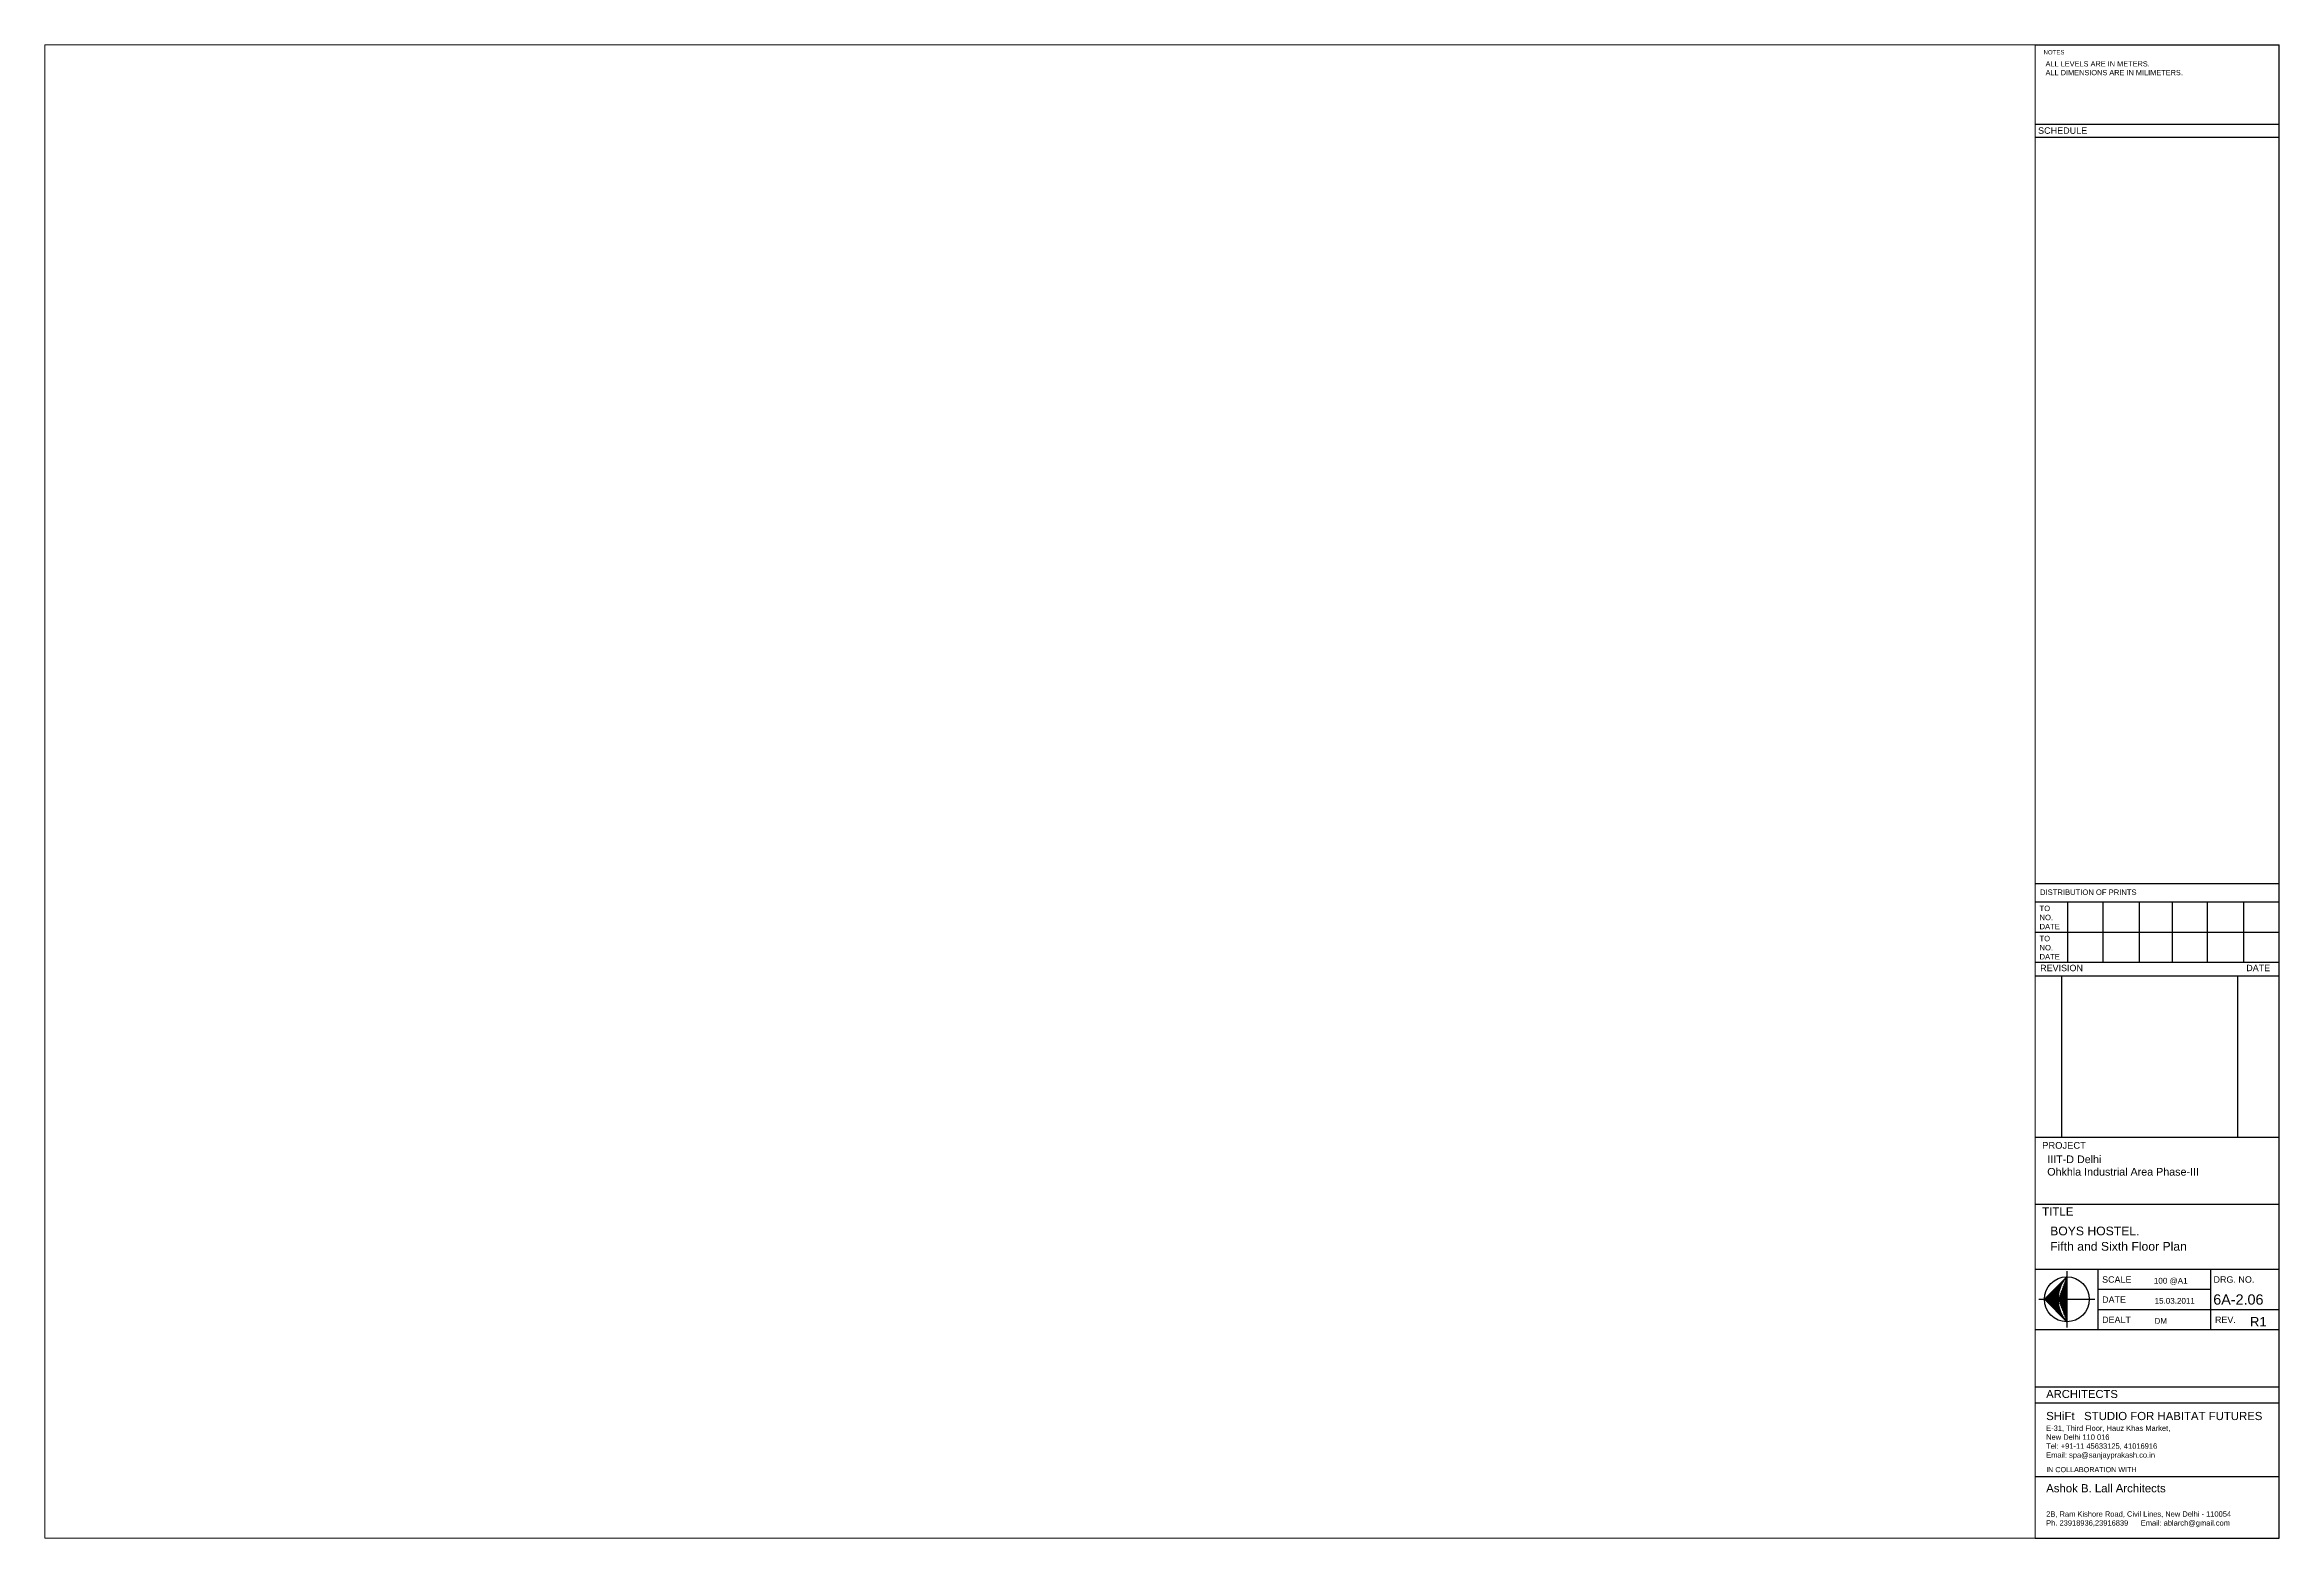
# Paper-space layout '6A - 2.06' of a CAD drawing. Header units: millimetres. Extents: x 0 to 834, y 1 to 558.
import ezdxf
from ezdxf.enums import TextEntityAlignment as Align

# ---------------------------------------------------------------- set-up
doc = ezdxf.new("R2010")
doc.units = ezdxf.units.MM
doc.header["$MEASUREMENT"] = 0
doc.layers.add('A-Wall Patt', color=8, linetype='Continuous')
doc.layers.add('Ann_TitleBlock 2', color=5, linetype='Continuous', lineweight=25)
doc.layers.add('Anno_Tittleblock', color=5, linetype='Continuous', lineweight=13)
doc.styles.get("Standard").update_dxf_attribs({"font": 'trebuc.ttf'})
doc.styles.add('TITLE', font='swissel.ttf', dxfattribs={"height": 4.3})

# ---------------------------------------------------------------- blocks, each defined once
blk = doc.blocks.new('IIITD WD A1- L Format')
at = {"layer": 'A-Wall Patt'}
h = blk.add_hatch(dxfattribs=at)
h.set_pattern_fill('ANSI37', color=256, scale=3.12893, style=0)
h.set_pattern_definition([(45, (778.53346, 85.467), (-0.276561, 0.276561), []), (135, (778.53346, 85.467), (-0.276561, -0.276561), [])])
edge = h.paths.add_edge_path()
edge.add_ellipse((797.15, 85.47), major_axis=(13.19, 0), ratio=0.999632, start_angle=138.45414, end_angle=180, ccw=False)
edge.add_line((787.28, 94.21), (778.53, 85.47))
edge.add_line((778.53, 85.47), (787.28, 76.72))
edge.add_ellipse((797.15, 85.47), major_axis=(13.19, 0), ratio=0.999632, start_angle=180, end_angle=221.54586, ccw=False)
for p, q in [((775, 573.91), (870, 573.91)), ((870, -7.57), (870, 573.91)), ((775, 542.94), (870, 542.94)), ((870, 537.77), (775, 537.77)), ((775, 247.33), (870, 247.33)), ((775, 240.19), (870, 240.19)), ((787.59, 240.19), (787.59, 216.69)), ((801.33, 240.19), (801.33, 216.69)), ((815.48, 240.19), (815.48, 216.69)), ((828.23, 240.19), (828.23, 216.69)), ((841.98, 240.19), (841.98, 216.69)), ((856.12, 240.19), (856.12, 216.69)), ((775, 228.44), (870, 228.44)), ((775, 216.69), (870, 216.69)), ((775, 216.69), (840.13, 216.69)), ((775, 211.47), (870, 211.47)), ((785.25, 211.47), (785.25, 148.57)), ((853.73, 211.47), (853.73, 148.57)), ((775, 148.57), (870, 148.57)), ((775, 122.55), (870, 122.55)), ((775, 97.24), (870, 97.24)), ((775, 97.24), (870, 97.24)), ((787.28, 96.4), (787.28, 74.53)), ((799.51, 73.74), (799.51, 97.24)), ((843.37, 73.74), (843.37, 97.24)), ((787.28, 94.21), (778.53, 85.47)), ((799.51, 89.41), (843.37, 89.41)), ((776.34, 85.47), (778.53, 85.47)), ((778.53, 85.47), (787.28, 76.72)), ((783.96, 85.47), (798.22, 85.47)), ((799.51, 81.57), (843.37, 81.57)), ((843.37, 81.57), (870, 81.57)), ((775, 73.74), (846.02, 73.74)), ((775, 73.74), (870, 73.74)), ((775, 51.39), (870, 51.39)), ((775, 45.13), (870, 45.13)), ((775, 16.54), (870, 16.54)), ((775, -7.57), (870, -7.57))]:
    blk.add_line(p, q)
at = {"extrusion": (0, 0, -1)}
for centre, major_axis, start_param, end_param in [((787.28, 85.47), (8.75, 0), -1.570796, 4.712389), ((797.15, 85.47), (13.19, 0), 2.416481, 3.866705)]:
    blk.add_ellipse(centre, major_axis=major_axis, ratio=0.999632, start_param=start_param, end_param=end_param, dxfattribs=at)
at = {"layer": 'Anno_Tittleblock', "color": 5}
blk.add_lwpolyline([(0, -7.57), (775, -7.57), (775, 573.91), (0, 573.91)], close=True, dxfattribs=at)
at = {"style": 'TITLE'}
for s, height, p in [('PROJECT', 2.611, (777.68, 144.09)), ('TITLE', 3.207, (777.68, 118.06))]:
    blk.add_text(s, height=height, dxfattribs=at).set_placement(p)
at = {"attachment_point": 1}
for s, insert, char_height in [('{\\fSwis721 LtEx BT|b0|i0|c0|p34;NOTES}', (778.23, 571.81), 1.6859), ('{\\fSwis721 LtEx BT|b0|i0|c0|p34;SCHEDULE }', (776.07, 541.73), 2.5175), ('{\\fSwis721 LtEx BT|b0|i0|c0|p34;DISTRIBUTION OF PRINTS}', (776.85, 245.02), 2.1241), ('{\\fSwis721 LtEx BT|b0|i0|c0|p34;TO\\PNO.\\PDATE}', (776.65, 238.73), 2.1241), ('{\\fSwis721 LtEx BT|b0|i0|c0|p34;TO\\PNO.\\PDATE}', (776.65, 226.98), 2.1241), ('{\\fSwis721 LtEx BT|b0|i0|c0|p34;REVISION}', (776.9, 215.71), 2.4923), ('{\\fSwis721 LtEx BT|b0|i0|c0|p34;DATE}', (857.14, 215.71), 2.4923), ('{\\fSwis721 LtEx BT|b0|i0|c0|p34;SCALE}', (801.02, 94.43), 2.4923), ('{\\fSwis721 LtEx BT|b0|i0|c0|p34;DRG. NO.}', (844.38, 94.43), 2.5), ('{\\fSwis721 LtEx BT|b0|i0|c0|p34;DATE}', (801.02, 86.6), 2.4923), ('{\\fSwis721 LtEx BT|b0|i0|c0|p34;DEALT}', (801.02, 78.77), 2.4923), ('{\\fSwis721 LtEx BT|b0|i0|c0|p34;REV.}', (844.95, 78.77), 2.4923), ('{\\fSwis721 LtEx BT|b0|i0|c0|p34;\\H1.5645x;ARCHITECTS\\H0.6392x;\\P\\H0.99998x;\\P\\H1.586x;SHiFt   STUDIO FOR HABITAT FUTURES\\P\\H0.65838x;E-31, Third Floor, Hauz Khas Market, \\PNew Delhi 110 016\\PTel: +91-11 45633125, 41016916\\PEmail: spa@sanjayprakash.co.in}', (779.24, 50.18), 2), ('{\\fSwis721 LtEx BT|b0|i0|c0|p34;IN COLLABORATION WITH\\P\\P\\H1.586x;Ashok B. Lall Architects\\P\\P\\H0.6584x;2B, Ram Kishore Road, Civil Lines, New Delhi - 110054\\PPh. 23918936,23916839      Email: ablarch@gmail.com}', (779.24, 20.18), 2)]:
    blk.add_mtext(s, dxfattribs=dict(at, insert=insert, char_height=char_height))
at = {"insert": (779, 567.48), "char_height": 2.05, "width": 64.2608, "attachment_point": 1, "style": 'TITLE'}
blk.add_mtext('{\\fSwis721 Ex BT|b0|i0|c0|p34;ALL LEVELS ARE IN METERS.\\PALL DIMENSIONS ARE IN MILIMETERS.}', dxfattribs=at)
at = {"style": 'TITLE'}
for tag, p, height in [('PROJECT NAME 1', (779.17, 137.4), 2.98), ('PROJECT NAME 2', (779.17, 132.23), 2.98), ('PROJECT_NAME_3', (779.17, 127.37), 2.98), ('1:100@A1', (818.06, 91.92), 2.25), ('A-2.03', (844.81, 84.28), 4), ('06.05.04??', (821.96, 84.64), 2.25), ('AC', (827.5, 76.14), 2.25), ('A', (858.85, 75.94), 3.66)]:
    blk.add_attdef(tag, p, '', height=height, dxfattribs=at)
for p in [(780.3, 113.01), (780.3, 106.37)]:
    blk.add_attdef('FIRST FLOOR PLAN', text='', height=3.39, dxfattribs=at).set_placement(p, align=Align.TOP_LEFT)

psp = doc.layouts.new('6A - 2.06')

# ---------------------------------------------------------------- block references
at = {"layer": 'Ann_TitleBlock 2'}
ref = psp.add_blockref('IIITD WD A1- L Format', (0.32, 7.98), dxfattribs=dict(at, xscale=0.9587942333735618, yscale=0.9587942333735618, zscale=0.9587942333735618))
ref.add_attrib('FIRST FLOOR PLAN', 'BOYS HOSTEL.', dxfattribs={"layer": '0', "height": 3.2541, "style": 'TITLE'}).set_placement((748.94, 117.07), align=Align.TOP_LEFT)
ref.add_attrib('FIRST FLOOR PLAN', 'Fifth and Sixth Floor Plan', dxfattribs={"layer": '0', "height": 3.2541, "style": 'TITLE'}).set_placement((748.94, 111.33), align=Align.TOP_LEFT)
ref.add_attrib('A-2.03', '6A-2.06', (809.81, 87.95), dxfattribs={"layer": '0', "height": 3.835, "style": 'TITLE'})
ref.add_attrib('06.05.04??', '15.03.2011', (787.91, 88.29), dxfattribs={"layer": '0', "height": 2.153, "style": 'TITLE'})
ref.add_attrib('AC', 'DM', (787.91, 80.78), dxfattribs={"layer": '0', "height": 2.153, "style": 'TITLE'})
ref.add_attrib('1:100@A1', '100 @A1', (787.65, 95.79), dxfattribs={"layer": '0', "height": 2.153, "style": 'TITLE'})
ref.add_attrib('A', 'R1', (823.5, 79.82), dxfattribs={"layer": '0', "height": 3.504, "style": 'TITLE'})
ref.add_attrib('PROJECT NAME 2', 'IIIT-D Delhi', (747.85, 140.76), dxfattribs={"layer": '0', "height": 2.8608, "style": 'TITLE'})
ref.add_attrib('PROJECT_NAME_3', 'Ohkhla Industrial Area Phase-III', (747.85, 136.1), dxfattribs={"layer": '0', "height": 2.8608, "style": 'TITLE'})

# ---------------------------------------------------------------- viewports
at = {"layer": '0', "view_twist_angle": 90}
psp.add_viewport(center=(371.86, 279.48), size=(743.07, 557.5127), view_center_point=(719133.73, 1352475.82), view_height=55751.3197, dxfattribs=at)

doc.saveas('drawing.dxf')
